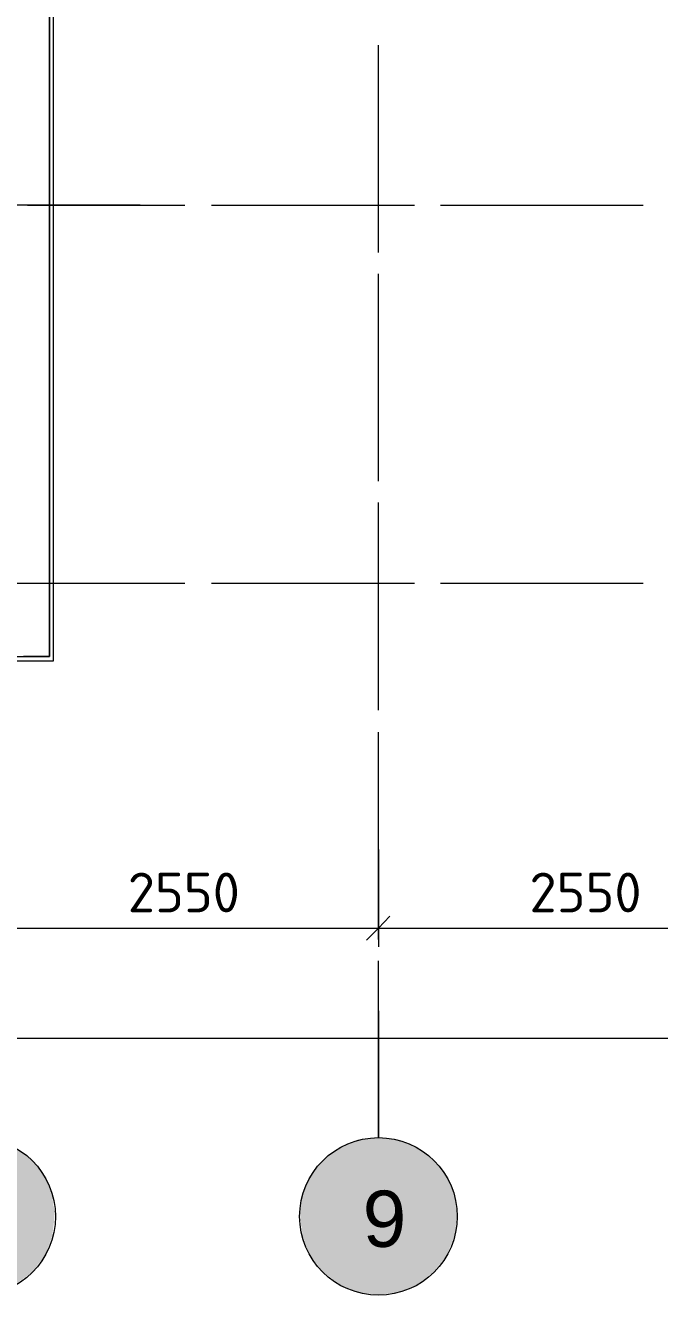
# Model space of a CAD drawing. Header units: millimetres. Extents: x -84737 to 172119, y -43083 to 59399.
# Drawn here: x 130016 to 134040, y 28726 to 36788 of the extents above; entities that cross this region are included whole.
import ezdxf

# ---------------------------------------------------------------- set-up
doc = ezdxf.new("R2010")
doc.units = ezdxf.units.MM
doc.layers.add('PDF _Геометрия', color=7, linetype='Continuous')
doc.layers.add('PDF _Текст', color=7, linetype='Continuous')
doc.layers.add('PDF _Сплошная заливка', color=7, linetype='Continuous', true_color=0xffffff)
doc.styles.add('PDF GOSTCommon', font='arial.ttf')
doc.styles.add('PDF ISOCPEUR', font='isocpeur.ttf')

msp = doc.modelspace()

# ---------------------------------------------------------------- hatches: boundary and pattern name
at = {"layer": 'PDF _Сплошная заливка', "transparency": 33554559}
for points in [[(129804.6, 29720.6), (129736.8, 29729.1), (129673.3, 29729.1), (129639.5, 29724.8), (129609.8, 29720.6), (129576, 29716.4), (129559.1, 29707.9), (129546.4, 29703.7), (129537.9, 29699.4), (129525.2, 29695.2), (129508.3, 29686.7), (129495.6, 29682.5), (129487.1, 29678.3), (129474.4, 29674), (129465.9, 29669.8), (129453.2, 29665.6), (129440.5, 29652.9), (129432.1, 29648.6), (129419.4, 29635.9), (129410.9, 29631.7), (129398.2, 29619), (129389.7, 29614.8), (129377, 29602.1), (129368.6, 29597.8), (129360.1, 29589.4), (129351.6, 29585.1), (129347.4, 29576.7), (129338.9, 29568.2), (129334.7, 29559.7), (129322, 29547), (129317.8, 29538.6), (129305.1, 29525.9), (129300.8, 29517.4), (129288.1, 29504.7), (129283.9, 29496.3), (129271.2, 29483.6), (129267, 29470.9), (129262.7, 29462.4), (129258.5, 29449.7), (129254.3, 29441.2), (129250, 29428.5), (129241.6, 29411.6), (129237.3, 29398.9), (129233.1, 29390.4), (129228.9, 29377.7), (129220.4, 29360.8), (129216.2, 29326.9), (129211.9, 29297.3), (129207.7, 29263.4), (129203.5, 29233.8), (129207.7, 29229.6), (129207.7, 29199.9), (129211.9, 29199.9), (129211.9, 29166.1), (129216.2, 29166.1), (129216.2, 29132.2), (129220.4, 29132.2), (129220.4, 29098.3), (129224.6, 29098.3), (129224.6, 29089.9), (129228.9, 29089.9), (129228.9, 29081.4), (129233.1, 29081.4), (129233.1, 29068.7), (129237.3, 29068.7), (129237.3, 29060.2), (129241.6, 29060.2), (129241.6, 29047.5), (129245.8, 29047.5), (129245.8, 29039.1), (129250, 29039.1), (129250, 29030.6), (129254.3, 29030.6), (129254.3, 29017.9), (129258.5, 29017.9), (129258.5, 29009.5), (129262.7, 29009.5), (129262.7, 28996.8), (129267, 28996.8), (129267, 28988.3), (129271.2, 28988.3), (129271.2, 28975.6), (129275.4, 28975.6), (129288.1, 28962.9), (129288.1, 28954.4), (129292.4, 28954.4), (129305.1, 28941.7), (129305.1, 28933.3), (129309.3, 28933.3), (129322, 28920.6), (129322, 28912.1), (129326.2, 28912.1), (129338.9, 28899.4), (129338.9, 28890.9), (129343.2, 28890.9), (129351.6, 28882.5), (129351.6, 28874), (129360.1, 28874), (129368.6, 28865.5), (129377, 28861.3), (129389.7, 28848.6), (129398.2, 28844.4), (129410.9, 28831.7), (129419.4, 28827.4), (129432.1, 28814.7), (129440.5, 28810.5), (129453.2, 28797.8), (129465.9, 28793.6), (129474.4, 28789.3), (129487.1, 28785.1), (129495.6, 28780.9), (129508.3, 28776.6), (129525.2, 28768.2), (129537.9, 28763.9), (129546.4, 28759.7), (129559.1, 28755.5), (129576, 28747), (129609.8, 28742.8), (129639.5, 28738.5), (129673.3, 28734.3), (129736.8, 28730.1), (129736.8, 28734.3), (129804.6, 28742.8), (129834.2, 28747), (129846.9, 28751.2), (129863.8, 28759.7), (129876.5, 28763.9), (129893.5, 28772.4), (129906.2, 28776.6), (129923.1, 28785.1), (129935.8, 28789.3), (129961.2, 28802), (129969.7, 28810.5), (129978.1, 28814.7), (129986.6, 28823.2), (129995.1, 28827.4), (130003.5, 28835.9), (130012, 28840.1), (130020.5, 28848.6), (130028.9, 28852.8), (130037.4, 28861.3), (130045.9, 28865.5), (130071.3, 28890.9), (130075.5, 28899.4), (130088.2, 28912.1), (130092.4, 28920.6), (130105.1, 28933.3), (130109.3, 28941.7), (130122, 28954.4), (130126.3, 28962.9), (130134.7, 28971.4), (130143.2, 28988.3), (130147.4, 29001), (130151.7, 29009.5), (130160.1, 29034.8), (130164.4, 29043.3), (130172.8, 29068.7), (130177.1, 29077.2), (130185.5, 29102.6), (130189.8, 29132.2), (130198.2, 29199.9), (130202.5, 29263.4), (130198.2, 29263.4), (130198.2, 29293.1), (130194, 29293.1), (130194, 29326.9), (130189.8, 29326.9), (130189.8, 29356.6), (130185.5, 29356.6), (130185.5, 29369.3), (130181.3, 29369.3), (130181.3, 29382), (130177.1, 29382), (130177.1, 29390.4), (130172.8, 29390.4), (130172.8, 29403.1), (130168.6, 29403.1), (130168.6, 29415.8), (130164.4, 29415.8), (130164.4, 29424.3), (130160.1, 29424.3), (130160.1, 29437), (130155.9, 29437), (130155.9, 29449.7), (130151.7, 29449.7), (130151.7, 29458.2), (130147.4, 29458.2), (130147.4, 29470.9), (130143.2, 29470.9), (130143.2, 29479.3), (130139, 29479.3), (130139, 29487.8), (130130.5, 29496.3), (130126.3, 29496.3), (130126.3, 29504.7), (130113.6, 29517.4), (130109.3, 29517.4), (130109.3, 29525.9), (130096.6, 29538.6), (130092.4, 29538.6), (130092.4, 29547), (130079.7, 29559.7), (130075.5, 29559.7), (130075.5, 29568.2), (130045.9, 29597.8), (130037.4, 29602.1), (130028.9, 29610.5), (130020.5, 29614.8), (130012, 29623.2), (130003.5, 29627.5), (129995.1, 29635.9), (129986.6, 29640.2), (129978.1, 29648.6), (129969.7, 29652.9), (129961.2, 29661.3), (129935.8, 29674), (129923.1, 29678.3), (129906.2, 29686.7), (129893.5, 29691), (129876.5, 29699.4), (129863.8, 29703.7), (129846.9, 29712.1), (129834.2, 29716.4)], [(132319, 29724.8), (132289.4, 29729.1), (132225.9, 29729.1), (132124.3, 29716.4), (132107.4, 29707.9), (132094.7, 29703.7), (132077.7, 29695.2), (132065, 29691), (132048.1, 29682.5), (132035.4, 29678.3), (132018.5, 29669.8), (132005.8, 29665.6), (131993.1, 29652.9), (131984.6, 29648.6), (131976.1, 29640.2), (131967.7, 29635.9), (131959.2, 29627.5), (131950.7, 29623.2), (131942.3, 29614.8), (131933.8, 29610.5), (131925.3, 29602.1), (131916.9, 29597.8), (131908.4, 29589.4), (131899.9, 29585.1), (131895.7, 29576.7), (131887.2, 29568.2), (131883, 29559.7), (131870.3, 29547), (131866.1, 29538.6), (131853.4, 29525.9), (131849.1, 29517.4), (131836.4, 29504.7), (131832.2, 29496.3), (131819.5, 29483.6), (131811, 29458.2), (131806.8, 29449.7), (131798.3, 29424.3), (131794.1, 29415.8), (131785.6, 29390.4), (131781.4, 29382), (131777.2, 29369.3), (131772.9, 29360.8), (131768.7, 29326.9), (131764.5, 29297.3), (131760.2, 29263.4), (131756, 29233.8), (131760.2, 29229.6), (131760.2, 29199.9), (131764.5, 29199.9), (131764.5, 29166.1), (131768.7, 29166.1), (131768.7, 29132.2), (131772.9, 29132.2), (131772.9, 29098.3), (131777.2, 29098.3), (131777.2, 29089.9), (131781.4, 29089.9), (131781.4, 29077.2), (131785.6, 29077.2), (131785.6, 29068.7), (131789.9, 29068.7), (131789.9, 29056), (131794.1, 29056), (131794.1, 29043.3), (131798.3, 29043.3), (131798.3, 29034.8), (131802.6, 29034.8), (131802.6, 29022.1), (131806.8, 29022.1), (131806.8, 29009.5), (131811, 29009.5), (131811, 29001), (131815.3, 29001), (131815.3, 28988.3), (131819.5, 28988.3), (131819.5, 28975.6), (131823.7, 28975.6), (131836.4, 28962.9), (131836.4, 28954.4), (131840.7, 28954.4), (131853.4, 28941.7), (131853.4, 28933.3), (131857.6, 28933.3), (131870.3, 28920.6), (131870.3, 28912.1), (131874.5, 28912.1), (131887.2, 28899.4), (131887.2, 28890.9), (131891.5, 28890.9), (131899.9, 28882.5), (131899.9, 28874), (131908.4, 28874), (131916.9, 28865.5), (131925.3, 28861.3), (131933.8, 28852.8), (131942.3, 28848.6), (131950.7, 28840.1), (131959.2, 28835.9), (131967.7, 28827.4), (131976.1, 28823.2), (131984.6, 28814.7), (131993.1, 28810.5), (132005.8, 28797.8), (132018.5, 28793.6), (132035.4, 28785.1), (132048.1, 28780.9), (132065, 28772.4), (132077.7, 28768.2), (132094.7, 28759.7), (132107.4, 28755.5), (132124.3, 28747), (132225.9, 28734.3), (132289.4, 28730.1), (132289.4, 28734.3), (132319, 28738.5), (132352.9, 28742.8), (132382.5, 28747), (132395.2, 28751.2), (132403.7, 28755.5), (132416.4, 28759.7), (132424.8, 28763.9), (132437.5, 28768.2), (132454.5, 28776.6), (132467.2, 28780.9), (132475.6, 28785.1), (132488.3, 28789.3), (132513.7, 28802), (132522.2, 28810.5), (132530.7, 28814.7), (132543.4, 28827.4), (132551.8, 28831.7), (132564.5, 28844.4), (132573, 28848.6), (132585.7, 28861.3), (132594.2, 28865.5), (132619.6, 28890.9), (132623.8, 28899.4), (132636.5, 28912.1), (132640.7, 28920.6), (132653.4, 28933.3), (132657.6, 28941.7), (132670.3, 28954.4), (132674.6, 28962.9), (132683, 28971.4), (132695.7, 28996.8), (132700, 29009.5), (132704.2, 29017.9), (132708.4, 29030.6), (132716.9, 29047.5), (132721.1, 29060.2), (132725.4, 29068.7), (132729.6, 29081.4), (132733.8, 29089.9), (132738.1, 29102.6), (132742.3, 29132.2), (132750.8, 29199.9), (132755, 29263.4), (132750.8, 29263.4), (132750.8, 29293.1), (132746.5, 29293.1), (132746.5, 29326.9), (132742.3, 29326.9), (132742.3, 29356.6), (132738.1, 29356.6), (132738.1, 29369.3), (132733.8, 29369.3), (132733.8, 29377.7), (132729.6, 29377.7), (132729.6, 29390.4), (132725.4, 29390.4), (132725.4, 29398.9), (132721.1, 29398.9), (132721.1, 29411.6), (132716.9, 29411.6), (132716.9, 29420.1), (132712.7, 29420.1), (132712.7, 29428.5), (132708.4, 29428.5), (132708.4, 29441.2), (132704.2, 29441.2), (132704.2, 29449.7), (132700, 29449.7), (132700, 29462.4), (132695.7, 29462.4), (132695.7, 29470.9), (132691.5, 29470.9), (132691.5, 29479.3), (132687.3, 29479.3), (132687.3, 29487.8), (132678.8, 29496.3), (132674.6, 29496.3), (132674.6, 29504.7), (132661.9, 29517.4), (132657.6, 29517.4), (132657.6, 29525.9), (132644.9, 29538.6), (132640.7, 29538.6), (132640.7, 29547), (132628, 29559.7), (132623.8, 29559.7), (132623.8, 29568.2), (132594.2, 29597.8), (132585.7, 29602.1), (132573, 29614.8), (132564.5, 29619), (132551.8, 29631.7), (132543.4, 29635.9), (132530.7, 29648.6), (132522.2, 29652.9), (132513.7, 29661.3), (132488.3, 29674), (132475.6, 29678.3), (132467.2, 29682.5), (132454.5, 29686.7), (132437.5, 29695.2), (132424.8, 29699.4), (132416.4, 29703.7), (132403.7, 29707.9), (132395.2, 29712.1), (132382.5, 29716.4), (132352.9, 29720.6)], [(132357.1, 29716.4), (132280.9, 29729.1), (132230.1, 29729.1), (132179.3, 29720.6), (132149.7, 29716.4), (132141.2, 29712.1), (132128.5, 29707.9), (132120, 29703.7), (132107.4, 29699.4), (132098.9, 29695.2), (132086.2, 29691), (132077.7, 29686.7), (132052.3, 29678.3), (132039.6, 29665.6), (132031.2, 29661.3), (132018.5, 29648.6), (132010, 29644.4), (131997.3, 29631.7), (131988.8, 29627.5), (131980.4, 29619), (131971.9, 29614.8), (131967.7, 29606.3), (131959.2, 29597.8), (131955, 29589.4), (131946.5, 29580.9), (131942.3, 29572.4), (131933.8, 29564), (131929.6, 29555.5), (131921.1, 29547), (131916.9, 29538.6), (131908.4, 29530.1), (131904.2, 29517.4), (131887.2, 29483.6), (131883, 29470.9), (131866.1, 29437), (131861.8, 29398.9), (131853.4, 29331.2), (131857.6, 29326.9), (131857.6, 29293.1), (131861.8, 29293.1), (131861.8, 29259.2), (131866.1, 29259.2), (131866.1, 29225.3), (131870.3, 29225.3), (131870.3, 29216.9), (131874.5, 29216.9), (131874.5, 29208.4), (131878.8, 29208.4), (131878.8, 29199.9), (131883, 29199.9), (131883, 29187.2), (131887.2, 29187.2), (131887.2, 29178.8), (131891.5, 29178.8), (131891.5, 29170.3), (131895.7, 29170.3), (131895.7, 29157.6), (131899.9, 29157.6), (131899.9, 29149.1), (131904.2, 29149.1), (131904.2, 29140.7), (131908.4, 29140.7), (131908.4, 29128), (131912.6, 29128), (131921.1, 29119.5), (131921.1, 29111), (131925.3, 29111), (131933.8, 29102.6), (131933.8, 29094.1), (131938, 29094.1), (131946.5, 29085.6), (131946.5, 29077.2), (131950.7, 29077.2), (131959.2, 29068.7), (131959.2, 29060.2), (131963.4, 29060.2), (131971.9, 29051.8), (131971.9, 29043.3), (131980.4, 29043.3), (131988.8, 29034.8), (131997.3, 29030.6), (132010, 29017.9), (132018.5, 29013.7), (132031.2, 29001), (132039.6, 28996.8), (132052.3, 28984.1), (132077.7, 28975.6), (132086.2, 28971.4), (132098.9, 28967.1), (132107.4, 28962.9), (132120, 28958.7), (132128.5, 28954.4), (132141.2, 28950.2), (132149.7, 28946), (132187.8, 28941.7), (132221.6, 28937.5), (132289.4, 28933.3), (132289.4, 28937.5), (132357.1, 28946), (132382.5, 28954.4), (132391, 28958.7), (132403.7, 28962.9), (132412.1, 28967.1), (132424.8, 28971.4), (132433.3, 28975.6), (132446, 28979.8), (132462.9, 28988.3), (132471.4, 28996.8), (132479.9, 29001), (132488.3, 29009.5), (132496.8, 29013.7), (132505.3, 29022.1), (132513.7, 29026.4), (132522.2, 29034.8), (132530.7, 29039.1), (132547.6, 29056), (132551.8, 29064.5), (132560.3, 29072.9), (132564.5, 29081.4), (132573, 29089.9), (132577.2, 29098.3), (132585.7, 29106.8), (132589.9, 29115.3), (132598.4, 29123.7), (132606.9, 29140.7), (132611.1, 29153.4), (132615.3, 29161.8), (132619.6, 29174.5), (132623.8, 29183), (132628, 29195.7), (132632.2, 29204.2), (132640.7, 29229.6), (132649.2, 29297.3), (132653.4, 29365), (132649.2, 29365), (132649.2, 29398.9), (132644.9, 29398.9), (132644.9, 29432.8), (132640.7, 29432.8), (132640.7, 29445.5), (132636.5, 29445.5), (132636.5, 29453.9), (132632.2, 29453.9), (132632.2, 29466.6), (132628, 29466.6), (132628, 29475.1), (132623.8, 29475.1), (132623.8, 29487.8), (132619.6, 29487.8), (132619.6, 29496.3), (132615.3, 29496.3), (132615.3, 29509), (132611.1, 29509), (132611.1, 29517.4), (132606.9, 29517.4), (132606.9, 29525.9), (132602.6, 29525.9), (132602.6, 29534.3), (132594.2, 29542.8), (132589.9, 29542.8), (132589.9, 29551.3), (132581.5, 29559.7), (132577.2, 29559.7), (132577.2, 29568.2), (132568.8, 29576.7), (132564.5, 29576.7), (132564.5, 29585.1), (132556.1, 29593.6), (132551.8, 29593.6), (132551.8, 29602.1), (132530.7, 29623.2), (132522.2, 29627.5), (132513.7, 29635.9), (132505.3, 29640.2), (132496.8, 29648.6), (132488.3, 29652.9), (132479.9, 29661.3), (132471.4, 29665.6), (132462.9, 29674), (132446, 29682.5), (132433.3, 29686.7), (132424.8, 29691), (132412.1, 29695.2), (132403.7, 29699.4), (132391, 29703.7), (132382.5, 29707.9)]]:
    msp.add_hatch(color=256, dxfattribs=at).paths.add_polyline_path(points)

# ---------------------------------------------------------------- linework, layer by layer
at = {"layer": 'PDF _Геометрия', "lineweight": 18}
for points in [[(129855.4, 38080.9), (130168.6, 38080.9), (130168.6, 38394.1), (130003.5, 38394.1), (129855.4, 38394.1), (129855.4, 33094.3), (128005.5, 33094.3), (128005.5, 32946.2), (128005.5, 32942), (128005.5, 32781.1), (128005.5, 32755.7), (130194, 32755.7), (130194, 32781.1), (130194, 38055.5), (130168.6, 38055.5), (130168.6, 32781.1), (130003.5, 32781.1)], [(129855.4, 32781.1), (128005.5, 32781.1), (129855.4, 32781.1), (130003.5, 32781.1), (130168.6, 32781.1), (130168.6, 38055.5), (130168.6, 38080.9), (130693.5, 38080.9), (130693.5, 38055.5), (130685, 38055.5), (130194, 38055.5)]]:
    msp.add_lwpolyline(points, dxfattribs=at)
at = {"layer": 'PDF _Геометрия', "lineweight": 9}
for points in [[(132255.5, 35663.8), (132255.5, 36662.8)], [(132255.5, 36548.5), (132255.5, 36599.3)], [(132255.5, 35346.3), (132255.5, 36345.3)], [(130744.3, 35646.9), (129745.3, 35646.9), (129749.5, 35651.1)], [(130028.9, 35646.9), (131027.9, 35646.9)], [(130943.3, 35646.9), (130998.3, 35646.9)], [(131197.2, 35646.9), (132196.2, 35646.9)], [(131231.1, 35646.9), (131281.9, 35646.9)], [(131480.9, 35646.9), (132484.1, 35646.9)], [(132395.2, 35646.9), (132450.2, 35646.9)], [(132649.2, 35646.9), (133648.2, 35646.9)], [(132683, 35646.9), (132733.8, 35646.9)], [(132937, 35646.9), (133936, 35646.9)], [(133851.4, 35646.9), (133902.2, 35646.9)], [(132255.5, 35409.8), (132255.5, 35464.9)], [(132255.5, 34211.9), (132255.5, 35210.9)], [(132255.5, 35092.4), (132255.5, 35147.4)], [(132255.5, 33894.4), (132255.5, 34893.4)], [(132255.5, 33957.9), (132255.5, 34008.7)], [(132255.5, 32755.7), (132255.5, 33758.9)], [(132255.5, 33640.4), (132255.5, 33695.4)], [(132255.5, 32442.5), (132255.5, 33441.5)], [(129745.3, 33246.7), (130744.3, 33246.7)], [(130028.9, 33246.7), (131027.9, 33246.7)], [(130943.3, 33246.7), (130998.3, 33246.7)], [(131197.2, 33246.7), (132196.2, 33246.7)], [(131231.1, 33246.7), (131281.9, 33246.7)], [(131480.9, 33246.7), (132484.1, 33246.7)], [(132395.2, 33246.7), (132450.2, 33246.7)], [(132649.2, 33246.7), (133648.2, 33246.7)], [(132683, 33246.7), (132733.8, 33246.7)], [(132937, 33246.7), (133936, 33246.7)], [(133851.4, 33246.7), (133902.2, 33246.7)], [(132255.5, 32506), (132255.5, 32556.8)], [(132255.5, 31303.8), (132255.5, 32302.8)], [(132255.5, 32188.5), (132255.5, 32239.3)], [(132255.5, 30986.3), (132255.5, 31989.5)], [(132255.5, 31557.8), (132255.5, 31058.2), (132255.5, 30939.7)], [(94183.4, 31058.2), (97904.3, 31058.2), (103902.5, 31058.2), (112004.6, 31058.2), (118002.8, 31058.2), (124305.8, 31058.2), (127002.3, 31058.2), (129703, 31058.2), (132255.5, 31058.2), (134803.8, 31058.2), (137204, 31058.2), (139942.7, 31058.2), (143625.5, 31058.2)], [(132255.5, 31049.8), (132255.5, 31104.8)], [(132255.5, 30533.4), (132255.5, 29729.1), (132255.5, 30850.8)], [(132255.5, 30736.5), (132255.5, 30787.3)], [(94183.4, 30359.8), (143625.5, 30359.8)]]:
    msp.add_lwpolyline(points, dxfattribs=at)
at = {"layer": 'PDF _Геометрия', "lineweight": 20}
msp.add_lwpolyline([(132327.5, 31134.4), (132255.5, 31058.2), (132179.3, 30982.1)], dxfattribs=at)
at = {"layer": 'PDF _Геометрия', "lineweight": 9}
for centre, radius in [((129705.1, 29227.5), 501.7), ((132256, 29228.5), 500)]:
    msp.add_circle(centre, radius, dxfattribs=at)

# ---------------------------------------------------------------- texts
at = {"layer": 'PDF _Текст', "attachment_point": 4}
for s, insert, char_height, style in [('2550', (130665.9, 31284.5), 251.76, 'PDF ISOCPEUR'), ('2550', (133214.3, 31284.5), 251.76, 'PDF ISOCPEUR'), ('9', (132155.8, 29211), 356.7, 'PDF GOSTCommon')]:
    msp.add_mtext(s, dxfattribs=dict(at, insert=insert, char_height=char_height, style=style))

doc.saveas('drawing.dxf')
